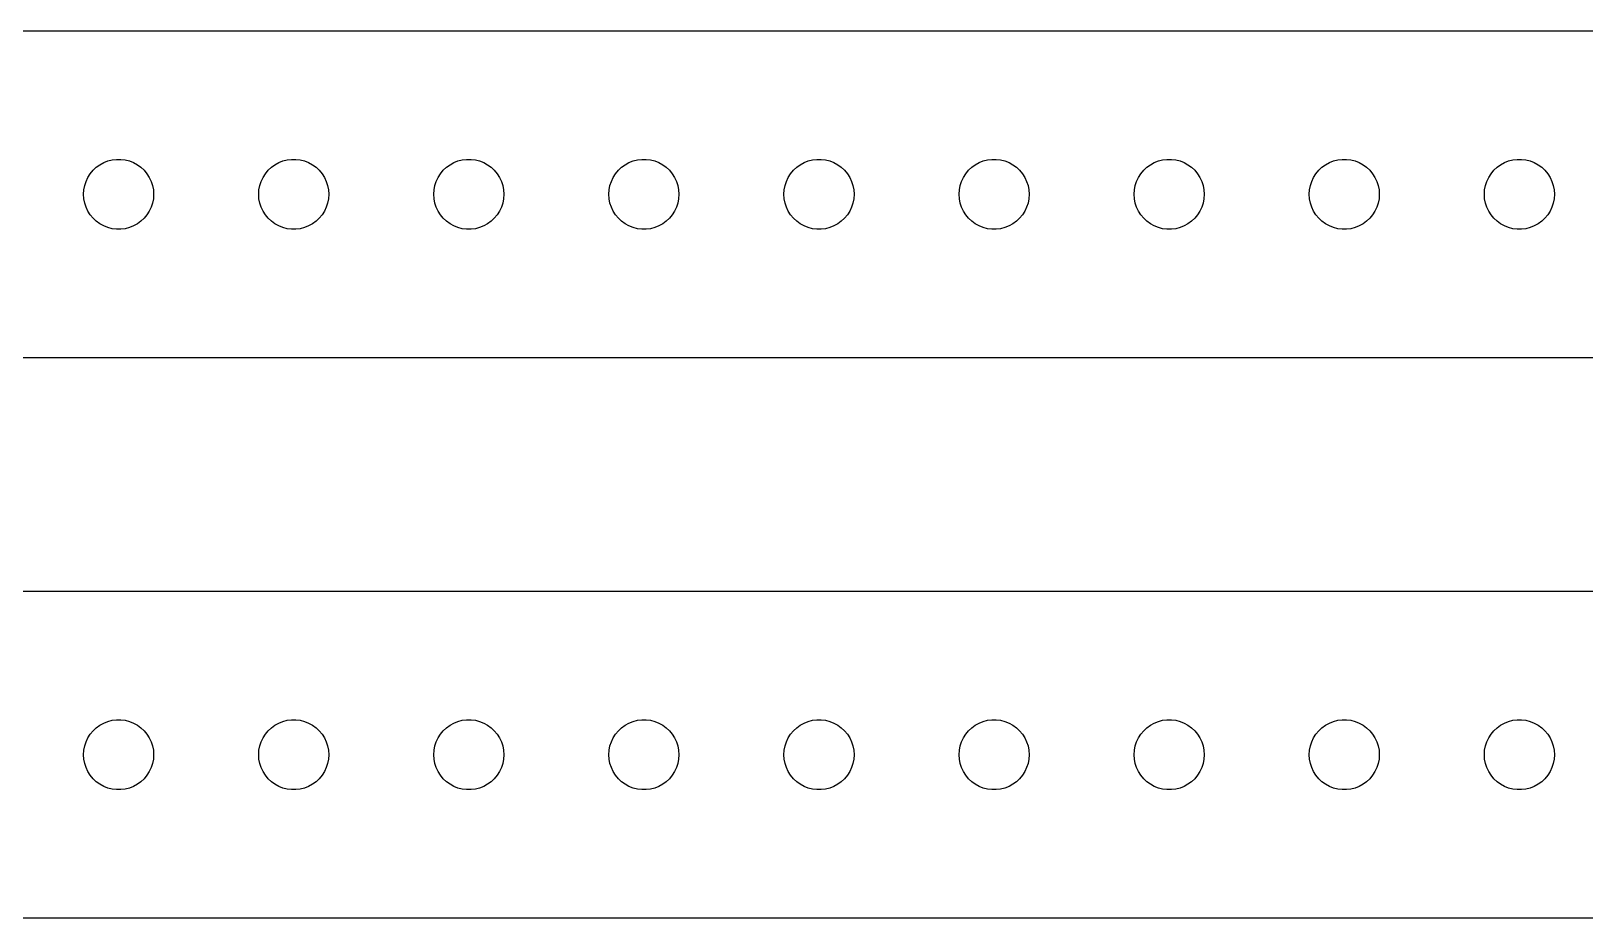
# Model space of a CAD drawing. Header units: metres. Extents: x -254 to 254, y 17 to 55.
# Drawn here: x 123.8 to 190.3, y 17 to 55 of the extents above; entities that cross this region are included whole.
import ezdxf

# ---------------------------------------------------------------- set-up
doc = ezdxf.new("R2010")
doc.units = ezdxf.units.M

msp = doc.modelspace()

# ---------------------------------------------------------------- linework, layer by layer
for p, q in [((249.814, 54.9901), (-249.814, 54.9901)), ((126.544, 49.1558), (126.696, 49.2665)), ((126.696, 49.2665), (126.861, 49.3572)), ((126.861, 49.3572), (127.036, 49.4266)), ((127.036, 49.4266), (127.219, 49.4734)), ((127.219, 49.4734), (127.406, 49.497)), ((127.406, 49.497), (127.594, 49.497)), ((127.594, 49.497), (127.781, 49.4734)), ((127.781, 49.4734), (127.964, 49.4266)), ((127.964, 49.4266), (128.139, 49.3572)), ((128.139, 49.3572), (128.304, 49.2665)), ((128.304, 49.2665), (128.456, 49.1558)), ((134.044, 49.1558), (134.196, 49.2665)), ((134.196, 49.2665), (134.361, 49.3572)), ((134.361, 49.3572), (134.536, 49.4266)), ((134.536, 49.4266), (134.719, 49.4734)), ((134.719, 49.4734), (134.906, 49.497)), ((134.906, 49.497), (135.094, 49.497)), ((135.094, 49.497), (135.281, 49.4734)), ((135.281, 49.4734), (135.464, 49.4266)), ((135.464, 49.4266), (135.639, 49.3572)), ((135.639, 49.3572), (135.804, 49.2665)), ((135.804, 49.2665), (135.956, 49.1558)), ((141.544, 49.1558), (141.696, 49.2665)), ((141.696, 49.2665), (141.861, 49.3572)), ((141.861, 49.3572), (142.036, 49.4266)), ((142.036, 49.4266), (142.219, 49.4734)), ((142.219, 49.4734), (142.406, 49.497)), ((142.406, 49.497), (142.594, 49.497)), ((142.594, 49.497), (142.781, 49.4734)), ((142.781, 49.4734), (142.964, 49.4266)), ((142.964, 49.4266), (143.139, 49.3572)), ((143.139, 49.3572), (143.304, 49.2665)), ((143.304, 49.2665), (143.456, 49.1558)), ((149.044, 49.1558), (149.196, 49.2665)), ((149.196, 49.2665), (149.361, 49.3572)), ((149.361, 49.3572), (149.536, 49.4266)), ((149.536, 49.4266), (149.719, 49.4734)), ((149.719, 49.4734), (149.906, 49.497)), ((149.906, 49.497), (150.094, 49.497)), ((150.094, 49.497), (150.281, 49.4734)), ((150.281, 49.4734), (150.464, 49.4266)), ((150.464, 49.4266), (150.639, 49.3572)), ((150.639, 49.3572), (150.804, 49.2665)), ((150.804, 49.2665), (150.956, 49.1558)), ((156.544, 49.1558), (156.696, 49.2665)), ((156.696, 49.2665), (156.861, 49.3572)), ((156.861, 49.3572), (157.036, 49.4266)), ((157.036, 49.4266), (157.219, 49.4734)), ((157.219, 49.4734), (157.406, 49.497)), ((157.406, 49.497), (157.594, 49.497)), ((157.594, 49.497), (157.781, 49.4734)), ((157.781, 49.4734), (157.964, 49.4266)), ((157.964, 49.4266), (158.139, 49.3572)), ((158.139, 49.3572), (158.304, 49.2665)), ((158.304, 49.2665), (158.456, 49.1558)), ((164.044, 49.1558), (164.196, 49.2665)), ((164.196, 49.2665), (164.361, 49.3572)), ((164.361, 49.3572), (164.536, 49.4266)), ((164.536, 49.4266), (164.719, 49.4734)), ((164.719, 49.4734), (164.906, 49.497)), ((164.906, 49.497), (165.094, 49.497)), ((165.094, 49.497), (165.281, 49.4734)), ((165.281, 49.4734), (165.464, 49.4266)), ((165.464, 49.4266), (165.639, 49.3572)), ((165.639, 49.3572), (165.804, 49.2665)), ((165.804, 49.2665), (165.956, 49.1558)), ((171.544, 49.1558), (171.696, 49.2665)), ((171.696, 49.2665), (171.861, 49.3572)), ((171.861, 49.3572), (172.036, 49.4266)), ((172.036, 49.4266), (172.219, 49.4734)), ((172.219, 49.4734), (172.406, 49.497)), ((172.406, 49.497), (172.594, 49.497)), ((172.594, 49.497), (172.781, 49.4734)), ((172.781, 49.4734), (172.964, 49.4266)), ((172.964, 49.4266), (173.139, 49.3572)), ((173.139, 49.3572), (173.304, 49.2665)), ((173.304, 49.2665), (173.456, 49.1558)), ((179.044, 49.1558), (179.196, 49.2665)), ((179.196, 49.2665), (179.361, 49.3572)), ((179.361, 49.3572), (179.536, 49.4266)), ((179.536, 49.4266), (179.719, 49.4734)), ((179.719, 49.4734), (179.906, 49.497)), ((179.906, 49.497), (180.094, 49.497)), ((180.094, 49.497), (180.281, 49.4734)), ((180.281, 49.4734), (180.464, 49.4266)), ((180.464, 49.4266), (180.639, 49.3572)), ((180.639, 49.3572), (180.804, 49.2665)), ((180.804, 49.2665), (180.956, 49.1558)), ((186.544, 49.1558), (186.696, 49.2665)), ((186.696, 49.2665), (186.861, 49.3572)), ((186.861, 49.3572), (187.036, 49.4266)), ((187.036, 49.4266), (187.219, 49.4734)), ((187.219, 49.4734), (187.406, 49.497)), ((187.406, 49.497), (187.594, 49.497)), ((187.594, 49.497), (187.781, 49.4734)), ((187.781, 49.4734), (187.964, 49.4266)), ((187.964, 49.4266), (188.139, 49.3572)), ((188.139, 49.3572), (188.304, 49.2665)), ((188.304, 49.2665), (188.456, 49.1558)), ((126.105, 48.5522), (126.186, 48.7226)), ((126.186, 48.7226), (126.286, 48.8817)), ((126.286, 48.8817), (126.407, 49.0268)), ((126.407, 49.0268), (126.544, 49.1558)), ((128.456, 49.1558), (128.593, 49.0268)), ((128.593, 49.0268), (128.714, 48.8817)), ((128.714, 48.8817), (128.814, 48.7226)), ((128.814, 48.7226), (128.895, 48.5522)), ((133.605, 48.5522), (133.686, 48.7226)), ((133.686, 48.7226), (133.786, 48.8817)), ((133.786, 48.8817), (133.907, 49.0268)), ((133.907, 49.0268), (134.044, 49.1558)), ((135.956, 49.1558), (136.093, 49.0268)), ((136.093, 49.0268), (136.214, 48.8817)), ((136.214, 48.8817), (136.314, 48.7226)), ((136.314, 48.7226), (136.395, 48.5522)), ((141.105, 48.5522), (141.186, 48.7226)), ((141.186, 48.7226), (141.286, 48.8817)), ((141.286, 48.8817), (141.407, 49.0268)), ((141.407, 49.0268), (141.544, 49.1558)), ((143.456, 49.1558), (143.593, 49.0268)), ((143.593, 49.0268), (143.714, 48.8817)), ((143.714, 48.8817), (143.814, 48.7226)), ((143.814, 48.7226), (143.895, 48.5522)), ((148.605, 48.5522), (148.686, 48.7226)), ((148.686, 48.7226), (148.786, 48.8817)), ((148.786, 48.8817), (148.907, 49.0268)), ((148.907, 49.0268), (149.044, 49.1558)), ((150.956, 49.1558), (151.093, 49.0268)), ((151.093, 49.0268), (151.214, 48.8817)), ((151.214, 48.8817), (151.314, 48.7226)), ((151.314, 48.7226), (151.395, 48.5522)), ((156.105, 48.5522), (156.186, 48.7226)), ((156.186, 48.7226), (156.286, 48.8817)), ((156.286, 48.8817), (156.407, 49.0268)), ((156.407, 49.0268), (156.544, 49.1558)), ((158.456, 49.1558), (158.593, 49.0268)), ((158.593, 49.0268), (158.714, 48.8817)), ((158.714, 48.8817), (158.814, 48.7226)), ((158.814, 48.7226), (158.895, 48.5522)), ((163.605, 48.5522), (163.686, 48.7226)), ((163.686, 48.7226), (163.786, 48.8817)), ((163.786, 48.8817), (163.907, 49.0268)), ((163.907, 49.0268), (164.044, 49.1558)), ((165.956, 49.1558), (166.093, 49.0268)), ((166.093, 49.0268), (166.214, 48.8817)), ((166.214, 48.8817), (166.314, 48.7226)), ((166.314, 48.7226), (166.395, 48.5522)), ((171.105, 48.5522), (171.186, 48.7226)), ((171.186, 48.7226), (171.286, 48.8817)), ((171.286, 48.8817), (171.407, 49.0268)), ((171.407, 49.0268), (171.544, 49.1558)), ((173.456, 49.1558), (173.593, 49.0268)), ((173.593, 49.0268), (173.714, 48.8817)), ((173.714, 48.8817), (173.814, 48.7226)), ((173.814, 48.7226), (173.895, 48.5522)), ((178.605, 48.5522), (178.686, 48.7226)), ((178.686, 48.7226), (178.786, 48.8817)), ((178.786, 48.8817), (178.907, 49.0268)), ((178.907, 49.0268), (179.044, 49.1558)), ((180.956, 49.1558), (181.093, 49.0268)), ((181.093, 49.0268), (181.214, 48.8817)), ((181.214, 48.8817), (181.314, 48.7226)), ((181.314, 48.7226), (181.395, 48.5522)), ((186.105, 48.5522), (186.186, 48.7226)), ((186.186, 48.7226), (186.286, 48.8817)), ((186.286, 48.8817), (186.407, 49.0268)), ((186.407, 49.0268), (186.544, 49.1558)), ((188.456, 49.1558), (188.593, 49.0268)), ((188.593, 49.0268), (188.714, 48.8817)), ((188.714, 48.8817), (188.814, 48.7226)), ((188.814, 48.7226), (188.895, 48.5522)), ((126, 48), (126.012, 48.188)), ((126.012, 47.812), (126, 48)), ((126.012, 48.188), (126.047, 48.373)), ((126.047, 48.373), (126.105, 48.5522)), ((128.895, 48.5522), (128.953, 48.373)), ((128.953, 48.373), (128.988, 48.188)), ((128.988, 48.188), (129, 48)), ((129, 48), (128.988, 47.812)), ((133.5, 48), (133.512, 48.188)), ((133.512, 47.812), (133.5, 48)), ((133.512, 48.188), (133.547, 48.373)), ((133.547, 48.373), (133.605, 48.5522)), ((136.395, 48.5522), (136.453, 48.373)), ((136.453, 48.373), (136.488, 48.188)), ((136.488, 48.188), (136.5, 48)), ((136.5, 48), (136.488, 47.812)), ((141, 48), (141.012, 48.188)), ((141.012, 47.812), (141, 48)), ((141.012, 48.188), (141.047, 48.373)), ((141.047, 48.373), (141.105, 48.5522)), ((143.895, 48.5522), (143.953, 48.373)), ((143.953, 48.373), (143.988, 48.188)), ((143.988, 48.188), (144, 48)), ((144, 48), (143.988, 47.812)), ((148.5, 48), (148.512, 48.188)), ((148.512, 47.812), (148.5, 48)), ((148.512, 48.188), (148.547, 48.373)), ((148.547, 48.373), (148.605, 48.5522)), ((151.395, 48.5522), (151.453, 48.373)), ((151.453, 48.373), (151.488, 48.188)), ((151.488, 48.188), (151.5, 48)), ((151.5, 48), (151.488, 47.812)), ((156, 48), (156.012, 48.188)), ((156.012, 47.812), (156, 48)), ((156.012, 48.188), (156.047, 48.373)), ((156.047, 48.373), (156.105, 48.5522)), ((158.895, 48.5522), (158.953, 48.373)), ((158.953, 48.373), (158.988, 48.188)), ((158.988, 48.188), (159, 48)), ((159, 48), (158.988, 47.812)), ((163.5, 48), (163.512, 48.188)), ((163.512, 47.812), (163.5, 48)), ((163.512, 48.188), (163.547, 48.373)), ((163.547, 48.373), (163.605, 48.5522)), ((166.395, 48.5522), (166.453, 48.373)), ((166.453, 48.373), (166.488, 48.188)), ((166.488, 48.188), (166.5, 48)), ((166.5, 48), (166.488, 47.812)), ((171, 48), (171.012, 48.188)), ((171.012, 47.812), (171, 48)), ((171.012, 48.188), (171.047, 48.373)), ((171.047, 48.373), (171.105, 48.5522)), ((173.895, 48.5522), (173.953, 48.373)), ((173.953, 48.373), (173.988, 48.188)), ((173.988, 48.188), (174, 48)), ((174, 48), (173.988, 47.812)), ((178.5, 48), (178.512, 48.188)), ((178.512, 47.812), (178.5, 48)), ((178.512, 48.188), (178.547, 48.373)), ((178.547, 48.373), (178.605, 48.5522)), ((181.395, 48.5522), (181.453, 48.373)), ((181.453, 48.373), (181.488, 48.188)), ((181.488, 48.188), (181.5, 48)), ((181.5, 48), (181.488, 47.812)), ((186, 48), (186.012, 48.188)), ((186.012, 47.812), (186, 48)), ((186.012, 48.188), (186.047, 48.373)), ((186.047, 48.373), (186.105, 48.5522)), ((188.895, 48.5522), (188.953, 48.373)), ((188.953, 48.373), (188.988, 48.188)), ((188.988, 48.188), (189, 48)), ((189, 48), (188.988, 47.812)), ((126.047, 47.627), (126.012, 47.812)), ((126.105, 47.4478), (126.047, 47.627)), ((126.186, 47.2774), (126.105, 47.4478)), ((126.286, 47.1183), (126.186, 47.2774)), ((128.814, 47.2774), (128.714, 47.1183)), ((128.895, 47.4478), (128.814, 47.2774)), ((128.953, 47.627), (128.895, 47.4478)), ((128.988, 47.812), (128.953, 47.627)), ((133.547, 47.627), (133.512, 47.812)), ((133.605, 47.4478), (133.547, 47.627)), ((133.686, 47.2774), (133.605, 47.4478)), ((133.786, 47.1183), (133.686, 47.2774)), ((136.314, 47.2774), (136.214, 47.1183)), ((136.395, 47.4478), (136.314, 47.2774)), ((136.453, 47.627), (136.395, 47.4478)), ((136.488, 47.812), (136.453, 47.627)), ((141.047, 47.627), (141.012, 47.812)), ((141.105, 47.4478), (141.047, 47.627)), ((141.186, 47.2774), (141.105, 47.4478)), ((141.286, 47.1183), (141.186, 47.2774)), ((143.814, 47.2774), (143.714, 47.1183)), ((143.895, 47.4478), (143.814, 47.2774)), ((143.953, 47.627), (143.895, 47.4478)), ((143.988, 47.812), (143.953, 47.627)), ((148.547, 47.627), (148.512, 47.812)), ((148.605, 47.4478), (148.547, 47.627)), ((148.686, 47.2774), (148.605, 47.4478)), ((148.786, 47.1183), (148.686, 47.2774)), ((151.314, 47.2774), (151.214, 47.1183)), ((151.395, 47.4478), (151.314, 47.2774)), ((151.453, 47.627), (151.395, 47.4478)), ((151.488, 47.812), (151.453, 47.627)), ((156.047, 47.627), (156.012, 47.812)), ((156.105, 47.4478), (156.047, 47.627)), ((156.186, 47.2774), (156.105, 47.4478)), ((156.286, 47.1183), (156.186, 47.2774)), ((158.814, 47.2774), (158.714, 47.1183)), ((158.895, 47.4478), (158.814, 47.2774)), ((158.953, 47.627), (158.895, 47.4478)), ((158.988, 47.812), (158.953, 47.627)), ((163.547, 47.627), (163.512, 47.812)), ((163.605, 47.4478), (163.547, 47.627)), ((163.686, 47.2774), (163.605, 47.4478)), ((163.786, 47.1183), (163.686, 47.2774)), ((166.314, 47.2774), (166.214, 47.1183)), ((166.395, 47.4478), (166.314, 47.2774)), ((166.453, 47.627), (166.395, 47.4478)), ((166.488, 47.812), (166.453, 47.627)), ((171.047, 47.627), (171.012, 47.812)), ((171.105, 47.4478), (171.047, 47.627)), ((171.186, 47.2774), (171.105, 47.4478)), ((171.286, 47.1183), (171.186, 47.2774)), ((173.814, 47.2774), (173.714, 47.1183)), ((173.895, 47.4478), (173.814, 47.2774)), ((173.953, 47.627), (173.895, 47.4478)), ((173.988, 47.812), (173.953, 47.627)), ((178.547, 47.627), (178.512, 47.812)), ((178.605, 47.4478), (178.547, 47.627)), ((178.686, 47.2774), (178.605, 47.4478)), ((178.786, 47.1183), (178.686, 47.2774)), ((181.314, 47.2774), (181.214, 47.1183)), ((181.395, 47.4478), (181.314, 47.2774)), ((181.453, 47.627), (181.395, 47.4478)), ((181.488, 47.812), (181.453, 47.627)), ((186.047, 47.627), (186.012, 47.812)), ((186.105, 47.4478), (186.047, 47.627)), ((186.186, 47.2774), (186.105, 47.4478)), ((186.286, 47.1183), (186.186, 47.2774)), ((188.814, 47.2774), (188.714, 47.1183)), ((188.895, 47.4478), (188.814, 47.2774)), ((188.953, 47.627), (188.895, 47.4478)), ((188.988, 47.812), (188.953, 47.627)), ((126.407, 46.9732), (126.286, 47.1183)), ((126.544, 46.8442), (126.407, 46.9732)), ((126.696, 46.7335), (126.544, 46.8442)), ((126.861, 46.6428), (126.696, 46.7335)), ((127.036, 46.5734), (126.861, 46.6428)), ((128.139, 46.6428), (127.964, 46.5734)), ((128.304, 46.7335), (128.139, 46.6428)), ((128.456, 46.8442), (128.304, 46.7335)), ((128.593, 46.9732), (128.456, 46.8442)), ((128.714, 47.1183), (128.593, 46.9732)), ((133.907, 46.9732), (133.786, 47.1183)), ((134.044, 46.8442), (133.907, 46.9732)), ((134.196, 46.7335), (134.044, 46.8442)), ((134.361, 46.6428), (134.196, 46.7335)), ((134.536, 46.5734), (134.361, 46.6428)), ((135.639, 46.6428), (135.464, 46.5734)), ((135.804, 46.7335), (135.639, 46.6428)), ((135.956, 46.8442), (135.804, 46.7335)), ((136.093, 46.9732), (135.956, 46.8442)), ((136.214, 47.1183), (136.093, 46.9732)), ((141.407, 46.9732), (141.286, 47.1183)), ((141.544, 46.8442), (141.407, 46.9732)), ((141.696, 46.7335), (141.544, 46.8442)), ((141.861, 46.6428), (141.696, 46.7335)), ((142.036, 46.5734), (141.861, 46.6428)), ((143.139, 46.6428), (142.964, 46.5734)), ((143.304, 46.7335), (143.139, 46.6428)), ((143.456, 46.8442), (143.304, 46.7335)), ((143.593, 46.9732), (143.456, 46.8442)), ((143.714, 47.1183), (143.593, 46.9732)), ((148.907, 46.9732), (148.786, 47.1183)), ((149.044, 46.8442), (148.907, 46.9732)), ((149.196, 46.7335), (149.044, 46.8442)), ((149.361, 46.6428), (149.196, 46.7335)), ((149.536, 46.5734), (149.361, 46.6428)), ((150.639, 46.6428), (150.464, 46.5734)), ((150.804, 46.7335), (150.639, 46.6428)), ((150.956, 46.8442), (150.804, 46.7335)), ((151.093, 46.9732), (150.956, 46.8442)), ((151.214, 47.1183), (151.093, 46.9732)), ((156.407, 46.9732), (156.286, 47.1183)), ((156.544, 46.8442), (156.407, 46.9732)), ((156.696, 46.7335), (156.544, 46.8442)), ((156.861, 46.6428), (156.696, 46.7335)), ((157.036, 46.5734), (156.861, 46.6428)), ((158.139, 46.6428), (157.964, 46.5734)), ((158.304, 46.7335), (158.139, 46.6428)), ((158.456, 46.8442), (158.304, 46.7335)), ((158.593, 46.9732), (158.456, 46.8442)), ((158.714, 47.1183), (158.593, 46.9732)), ((163.907, 46.9732), (163.786, 47.1183)), ((164.044, 46.8442), (163.907, 46.9732)), ((164.196, 46.7335), (164.044, 46.8442)), ((164.361, 46.6428), (164.196, 46.7335)), ((164.536, 46.5734), (164.361, 46.6428)), ((165.639, 46.6428), (165.464, 46.5734)), ((165.804, 46.7335), (165.639, 46.6428)), ((165.956, 46.8442), (165.804, 46.7335)), ((166.093, 46.9732), (165.956, 46.8442)), ((166.214, 47.1183), (166.093, 46.9732)), ((171.407, 46.9732), (171.286, 47.1183)), ((171.544, 46.8442), (171.407, 46.9732)), ((171.696, 46.7335), (171.544, 46.8442)), ((171.861, 46.6428), (171.696, 46.7335)), ((172.036, 46.5734), (171.861, 46.6428)), ((173.139, 46.6428), (172.964, 46.5734)), ((173.304, 46.7335), (173.139, 46.6428)), ((173.456, 46.8442), (173.304, 46.7335)), ((173.593, 46.9732), (173.456, 46.8442)), ((173.714, 47.1183), (173.593, 46.9732)), ((178.907, 46.9732), (178.786, 47.1183)), ((179.044, 46.8442), (178.907, 46.9732)), ((179.196, 46.7335), (179.044, 46.8442)), ((179.361, 46.6428), (179.196, 46.7335)), ((179.536, 46.5734), (179.361, 46.6428)), ((180.639, 46.6428), (180.464, 46.5734)), ((180.804, 46.7335), (180.639, 46.6428)), ((180.956, 46.8442), (180.804, 46.7335)), ((181.093, 46.9732), (180.956, 46.8442)), ((181.214, 47.1183), (181.093, 46.9732)), ((186.407, 46.9732), (186.286, 47.1183)), ((186.544, 46.8442), (186.407, 46.9732)), ((186.696, 46.7335), (186.544, 46.8442)), ((186.861, 46.6428), (186.696, 46.7335)), ((187.036, 46.5734), (186.861, 46.6428)), ((188.139, 46.6428), (187.964, 46.5734)), ((188.304, 46.7335), (188.139, 46.6428)), ((188.456, 46.8442), (188.304, 46.7335)), ((188.593, 46.9732), (188.456, 46.8442)), ((188.714, 47.1183), (188.593, 46.9732)), ((127.219, 46.5266), (127.036, 46.5734)), ((127.406, 46.503), (127.219, 46.5266)), ((127.594, 46.503), (127.406, 46.503)), ((127.781, 46.5266), (127.594, 46.503)), ((127.964, 46.5734), (127.781, 46.5266)), ((134.719, 46.5266), (134.536, 46.5734)), ((134.906, 46.503), (134.719, 46.5266)), ((135.094, 46.503), (134.906, 46.503)), ((135.281, 46.5266), (135.094, 46.503)), ((135.464, 46.5734), (135.281, 46.5266)), ((142.219, 46.5266), (142.036, 46.5734)), ((142.406, 46.503), (142.219, 46.5266)), ((142.594, 46.503), (142.406, 46.503)), ((142.781, 46.5266), (142.594, 46.503)), ((142.964, 46.5734), (142.781, 46.5266)), ((149.719, 46.5266), (149.536, 46.5734)), ((149.906, 46.503), (149.719, 46.5266)), ((150.094, 46.503), (149.906, 46.503)), ((150.281, 46.5266), (150.094, 46.503)), ((150.464, 46.5734), (150.281, 46.5266)), ((157.219, 46.5266), (157.036, 46.5734)), ((157.406, 46.503), (157.219, 46.5266)), ((157.594, 46.503), (157.406, 46.503)), ((157.781, 46.5266), (157.594, 46.503)), ((157.964, 46.5734), (157.781, 46.5266)), ((164.719, 46.5266), (164.536, 46.5734)), ((164.906, 46.503), (164.719, 46.5266)), ((165.094, 46.503), (164.906, 46.503)), ((165.281, 46.5266), (165.094, 46.503)), ((165.464, 46.5734), (165.281, 46.5266)), ((172.219, 46.5266), (172.036, 46.5734)), ((172.406, 46.503), (172.219, 46.5266)), ((172.594, 46.503), (172.406, 46.503)), ((172.781, 46.5266), (172.594, 46.503)), ((172.964, 46.5734), (172.781, 46.5266)), ((179.719, 46.5266), (179.536, 46.5734)), ((179.906, 46.503), (179.719, 46.5266)), ((180.094, 46.503), (179.906, 46.503)), ((180.281, 46.5266), (180.094, 46.503)), ((180.464, 46.5734), (180.281, 46.5266)), ((187.219, 46.5266), (187.036, 46.5734)), ((187.406, 46.503), (187.219, 46.5266)), ((187.594, 46.503), (187.406, 46.503)), ((187.781, 46.5266), (187.594, 46.503)), ((187.964, 46.5734), (187.781, 46.5266)), ((-249.814, 41.0099), (249.814, 41.0099)), ((249.814, 30.9901), (-249.814, 30.9901)), ((126.696, 25.2665), (126.861, 25.3572)), ((126.861, 25.3572), (127.036, 25.4266)), ((127.036, 25.4266), (127.219, 25.4734)), ((127.219, 25.4734), (127.406, 25.497)), ((127.406, 25.497), (127.594, 25.497)), ((127.594, 25.497), (127.781, 25.4734)), ((127.781, 25.4734), (127.964, 25.4266)), ((127.964, 25.4266), (128.139, 25.3572)), ((128.139, 25.3572), (128.304, 25.2665)), ((134.196, 25.2665), (134.361, 25.3572)), ((134.361, 25.3572), (134.536, 25.4266)), ((134.536, 25.4266), (134.719, 25.4734)), ((134.719, 25.4734), (134.906, 25.497)), ((134.906, 25.497), (135.094, 25.497)), ((135.094, 25.497), (135.281, 25.4734)), ((135.281, 25.4734), (135.464, 25.4266)), ((135.464, 25.4266), (135.639, 25.3572)), ((135.639, 25.3572), (135.804, 25.2665)), ((141.696, 25.2665), (141.861, 25.3572)), ((141.861, 25.3572), (142.036, 25.4266)), ((142.036, 25.4266), (142.219, 25.4734)), ((142.219, 25.4734), (142.406, 25.497)), ((142.406, 25.497), (142.594, 25.497)), ((142.594, 25.497), (142.781, 25.4734)), ((142.781, 25.4734), (142.964, 25.4266)), ((142.964, 25.4266), (143.139, 25.3572)), ((143.139, 25.3572), (143.304, 25.2665)), ((149.196, 25.2665), (149.361, 25.3572)), ((149.361, 25.3572), (149.536, 25.4266)), ((149.536, 25.4266), (149.719, 25.4734)), ((149.719, 25.4734), (149.906, 25.497)), ((149.906, 25.497), (150.094, 25.497)), ((150.094, 25.497), (150.281, 25.4734)), ((150.281, 25.4734), (150.464, 25.4266)), ((150.464, 25.4266), (150.639, 25.3572)), ((150.639, 25.3572), (150.804, 25.2665)), ((156.696, 25.2665), (156.861, 25.3572)), ((156.861, 25.3572), (157.036, 25.4266)), ((157.036, 25.4266), (157.219, 25.4734)), ((157.219, 25.4734), (157.406, 25.497)), ((157.406, 25.497), (157.594, 25.497)), ((157.594, 25.497), (157.781, 25.4734)), ((157.781, 25.4734), (157.964, 25.4266)), ((157.964, 25.4266), (158.139, 25.3572)), ((158.139, 25.3572), (158.304, 25.2665)), ((164.196, 25.2665), (164.361, 25.3572)), ((164.361, 25.3572), (164.536, 25.4266)), ((164.536, 25.4266), (164.719, 25.4734)), ((164.719, 25.4734), (164.906, 25.497)), ((164.906, 25.497), (165.094, 25.497)), ((165.094, 25.497), (165.281, 25.4734)), ((165.281, 25.4734), (165.464, 25.4266)), ((165.464, 25.4266), (165.639, 25.3572)), ((165.639, 25.3572), (165.804, 25.2665)), ((171.696, 25.2665), (171.861, 25.3572)), ((171.861, 25.3572), (172.036, 25.4266)), ((172.036, 25.4266), (172.219, 25.4734)), ((172.219, 25.4734), (172.406, 25.497)), ((172.406, 25.497), (172.594, 25.497)), ((172.594, 25.497), (172.781, 25.4734)), ((172.781, 25.4734), (172.964, 25.4266)), ((172.964, 25.4266), (173.139, 25.3572)), ((173.139, 25.3572), (173.304, 25.2665)), ((179.196, 25.2665), (179.361, 25.3572)), ((179.361, 25.3572), (179.536, 25.4266)), ((179.536, 25.4266), (179.719, 25.4734)), ((179.719, 25.4734), (179.906, 25.497)), ((179.906, 25.497), (180.094, 25.497)), ((180.094, 25.497), (180.281, 25.4734)), ((180.281, 25.4734), (180.464, 25.4266)), ((180.464, 25.4266), (180.639, 25.3572)), ((180.639, 25.3572), (180.804, 25.2665)), ((186.696, 25.2665), (186.861, 25.3572)), ((186.861, 25.3572), (187.036, 25.4266)), ((187.036, 25.4266), (187.219, 25.4734)), ((187.219, 25.4734), (187.406, 25.497)), ((187.406, 25.497), (187.594, 25.497)), ((187.594, 25.497), (187.781, 25.4734)), ((187.781, 25.4734), (187.964, 25.4266)), ((187.964, 25.4266), (188.139, 25.3572)), ((188.139, 25.3572), (188.304, 25.2665)), ((126.105, 24.5522), (126.186, 24.7226)), ((126.186, 24.7226), (126.286, 24.8817)), ((126.286, 24.8817), (126.407, 25.0268)), ((126.407, 25.0268), (126.544, 25.1558)), ((126.544, 25.1558), (126.696, 25.2665)), ((128.304, 25.2665), (128.456, 25.1558)), ((128.456, 25.1558), (128.593, 25.0268)), ((128.593, 25.0268), (128.714, 24.8817)), ((128.714, 24.8817), (128.814, 24.7226)), ((128.814, 24.7226), (128.895, 24.5522)), ((133.605, 24.5522), (133.686, 24.7226)), ((133.686, 24.7226), (133.786, 24.8817)), ((133.786, 24.8817), (133.907, 25.0268)), ((133.907, 25.0268), (134.044, 25.1558)), ((134.044, 25.1558), (134.196, 25.2665)), ((135.804, 25.2665), (135.956, 25.1558)), ((135.956, 25.1558), (136.093, 25.0268)), ((136.093, 25.0268), (136.214, 24.8817)), ((136.214, 24.8817), (136.314, 24.7226)), ((136.314, 24.7226), (136.395, 24.5522)), ((141.105, 24.5522), (141.186, 24.7226)), ((141.186, 24.7226), (141.286, 24.8817)), ((141.286, 24.8817), (141.407, 25.0268)), ((141.407, 25.0268), (141.544, 25.1558)), ((141.544, 25.1558), (141.696, 25.2665)), ((143.304, 25.2665), (143.456, 25.1558)), ((143.456, 25.1558), (143.593, 25.0268)), ((143.593, 25.0268), (143.714, 24.8817)), ((143.714, 24.8817), (143.814, 24.7226)), ((143.814, 24.7226), (143.895, 24.5522)), ((148.605, 24.5522), (148.686, 24.7226)), ((148.686, 24.7226), (148.786, 24.8817)), ((148.786, 24.8817), (148.907, 25.0268)), ((148.907, 25.0268), (149.044, 25.1558)), ((149.044, 25.1558), (149.196, 25.2665)), ((150.804, 25.2665), (150.956, 25.1558)), ((150.956, 25.1558), (151.093, 25.0268)), ((151.093, 25.0268), (151.214, 24.8817)), ((151.214, 24.8817), (151.314, 24.7226)), ((151.314, 24.7226), (151.395, 24.5522)), ((156.105, 24.5522), (156.186, 24.7226)), ((156.186, 24.7226), (156.286, 24.8817)), ((156.286, 24.8817), (156.407, 25.0268)), ((156.407, 25.0268), (156.544, 25.1558)), ((156.544, 25.1558), (156.696, 25.2665)), ((158.304, 25.2665), (158.456, 25.1558)), ((158.456, 25.1558), (158.593, 25.0268)), ((158.593, 25.0268), (158.714, 24.8817)), ((158.714, 24.8817), (158.814, 24.7226)), ((158.814, 24.7226), (158.895, 24.5522)), ((163.605, 24.5522), (163.686, 24.7226)), ((163.686, 24.7226), (163.786, 24.8817)), ((163.786, 24.8817), (163.907, 25.0268)), ((163.907, 25.0268), (164.044, 25.1558)), ((164.044, 25.1558), (164.196, 25.2665)), ((165.804, 25.2665), (165.956, 25.1558)), ((165.956, 25.1558), (166.093, 25.0268)), ((166.093, 25.0268), (166.214, 24.8817)), ((166.214, 24.8817), (166.314, 24.7226)), ((166.314, 24.7226), (166.395, 24.5522)), ((171.105, 24.5522), (171.186, 24.7226)), ((171.186, 24.7226), (171.286, 24.8817)), ((171.286, 24.8817), (171.407, 25.0268)), ((171.407, 25.0268), (171.544, 25.1558)), ((171.544, 25.1558), (171.696, 25.2665)), ((173.304, 25.2665), (173.456, 25.1558)), ((173.456, 25.1558), (173.593, 25.0268)), ((173.593, 25.0268), (173.714, 24.8817)), ((173.714, 24.8817), (173.814, 24.7226)), ((173.814, 24.7226), (173.895, 24.5522)), ((178.605, 24.5522), (178.686, 24.7226)), ((178.686, 24.7226), (178.786, 24.8817)), ((178.786, 24.8817), (178.907, 25.0268)), ((178.907, 25.0268), (179.044, 25.1558)), ((179.044, 25.1558), (179.196, 25.2665)), ((180.804, 25.2665), (180.956, 25.1558)), ((180.956, 25.1558), (181.093, 25.0268)), ((181.093, 25.0268), (181.214, 24.8817)), ((181.214, 24.8817), (181.314, 24.7226)), ((181.314, 24.7226), (181.395, 24.5522)), ((186.105, 24.5522), (186.186, 24.7226)), ((186.186, 24.7226), (186.286, 24.8817)), ((186.286, 24.8817), (186.407, 25.0268)), ((186.407, 25.0268), (186.544, 25.1558)), ((186.544, 25.1558), (186.696, 25.2665)), ((188.304, 25.2665), (188.456, 25.1558)), ((188.456, 25.1558), (188.593, 25.0268)), ((188.593, 25.0268), (188.714, 24.8817)), ((188.714, 24.8817), (188.814, 24.7226)), ((188.814, 24.7226), (188.895, 24.5522)), ((126, 24), (126.012, 24.188)), ((126.012, 23.812), (126, 24)), ((126.012, 24.188), (126.047, 24.373)), ((126.047, 24.373), (126.105, 24.5522)), ((128.895, 24.5522), (128.953, 24.373)), ((128.953, 24.373), (128.988, 24.188)), ((128.988, 24.188), (129, 24)), ((129, 24), (128.988, 23.812)), ((133.5, 24), (133.512, 24.188)), ((133.512, 23.812), (133.5, 24)), ((133.512, 24.188), (133.547, 24.373)), ((133.547, 24.373), (133.605, 24.5522)), ((136.395, 24.5522), (136.453, 24.373)), ((136.453, 24.373), (136.488, 24.188)), ((136.488, 24.188), (136.5, 24)), ((136.5, 24), (136.488, 23.812)), ((141, 24), (141.012, 24.188)), ((141.012, 23.812), (141, 24)), ((141.012, 24.188), (141.047, 24.373)), ((141.047, 24.373), (141.105, 24.5522)), ((143.895, 24.5522), (143.953, 24.373)), ((143.953, 24.373), (143.988, 24.188)), ((143.988, 24.188), (144, 24)), ((144, 24), (143.988, 23.812)), ((148.5, 24), (148.512, 24.188)), ((148.512, 23.812), (148.5, 24)), ((148.512, 24.188), (148.547, 24.373)), ((148.547, 24.373), (148.605, 24.5522)), ((151.395, 24.5522), (151.453, 24.373)), ((151.453, 24.373), (151.488, 24.188)), ((151.488, 24.188), (151.5, 24)), ((151.5, 24), (151.488, 23.812)), ((156, 24), (156.012, 24.188)), ((156.012, 23.812), (156, 24)), ((156.012, 24.188), (156.047, 24.373)), ((156.047, 24.373), (156.105, 24.5522)), ((158.895, 24.5522), (158.953, 24.373)), ((158.953, 24.373), (158.988, 24.188)), ((158.988, 24.188), (159, 24)), ((159, 24), (158.988, 23.812)), ((163.5, 24), (163.512, 24.188)), ((163.512, 23.812), (163.5, 24)), ((163.512, 24.188), (163.547, 24.373)), ((163.547, 24.373), (163.605, 24.5522)), ((166.395, 24.5522), (166.453, 24.373)), ((166.453, 24.373), (166.488, 24.188)), ((166.488, 24.188), (166.5, 24)), ((166.5, 24), (166.488, 23.812)), ((171, 24), (171.012, 24.188)), ((171.012, 23.812), (171, 24)), ((171.012, 24.188), (171.047, 24.373)), ((171.047, 24.373), (171.105, 24.5522)), ((173.895, 24.5522), (173.953, 24.373)), ((173.953, 24.373), (173.988, 24.188)), ((173.988, 24.188), (174, 24)), ((174, 24), (173.988, 23.812)), ((178.5, 24), (178.512, 24.188)), ((178.512, 23.812), (178.5, 24)), ((178.512, 24.188), (178.547, 24.373)), ((178.547, 24.373), (178.605, 24.5522)), ((181.395, 24.5522), (181.453, 24.373)), ((181.453, 24.373), (181.488, 24.188)), ((181.488, 24.188), (181.5, 24)), ((181.5, 24), (181.488, 23.812)), ((186, 24), (186.012, 24.188)), ((186.012, 23.812), (186, 24)), ((186.012, 24.188), (186.047, 24.373)), ((186.047, 24.373), (186.105, 24.5522)), ((188.895, 24.5522), (188.953, 24.373)), ((188.953, 24.373), (188.988, 24.188)), ((188.988, 24.188), (189, 24)), ((189, 24), (188.988, 23.812)), ((126.047, 23.627), (126.012, 23.812)), ((126.105, 23.4478), (126.047, 23.627)), ((126.186, 23.2774), (126.105, 23.4478)), ((128.895, 23.4478), (128.814, 23.2774)), ((128.953, 23.627), (128.895, 23.4478)), ((128.988, 23.812), (128.953, 23.627)), ((133.547, 23.627), (133.512, 23.812)), ((133.605, 23.4478), (133.547, 23.627)), ((133.686, 23.2774), (133.605, 23.4478)), ((136.395, 23.4478), (136.314, 23.2774)), ((136.453, 23.627), (136.395, 23.4478)), ((136.488, 23.812), (136.453, 23.627)), ((141.047, 23.627), (141.012, 23.812)), ((141.105, 23.4478), (141.047, 23.627)), ((141.186, 23.2774), (141.105, 23.4478)), ((143.895, 23.4478), (143.814, 23.2774)), ((143.953, 23.627), (143.895, 23.4478)), ((143.988, 23.812), (143.953, 23.627)), ((148.547, 23.627), (148.512, 23.812)), ((148.605, 23.4478), (148.547, 23.627)), ((148.686, 23.2774), (148.605, 23.4478)), ((151.395, 23.4478), (151.314, 23.2774)), ((151.453, 23.627), (151.395, 23.4478)), ((151.488, 23.812), (151.453, 23.627)), ((156.047, 23.627), (156.012, 23.812)), ((156.105, 23.4478), (156.047, 23.627)), ((156.186, 23.2774), (156.105, 23.4478)), ((158.895, 23.4478), (158.814, 23.2774)), ((158.953, 23.627), (158.895, 23.4478)), ((158.988, 23.812), (158.953, 23.627)), ((163.547, 23.627), (163.512, 23.812)), ((163.605, 23.4478), (163.547, 23.627)), ((163.686, 23.2774), (163.605, 23.4478)), ((166.395, 23.4478), (166.314, 23.2774)), ((166.453, 23.627), (166.395, 23.4478)), ((166.488, 23.812), (166.453, 23.627)), ((171.047, 23.627), (171.012, 23.812)), ((171.105, 23.4478), (171.047, 23.627)), ((171.186, 23.2774), (171.105, 23.4478)), ((173.895, 23.4478), (173.814, 23.2774)), ((173.953, 23.627), (173.895, 23.4478)), ((173.988, 23.812), (173.953, 23.627)), ((178.547, 23.627), (178.512, 23.812)), ((178.605, 23.4478), (178.547, 23.627)), ((178.686, 23.2774), (178.605, 23.4478)), ((181.395, 23.4478), (181.314, 23.2774)), ((181.453, 23.627), (181.395, 23.4478)), ((181.488, 23.812), (181.453, 23.627)), ((186.047, 23.627), (186.012, 23.812)), ((186.105, 23.4478), (186.047, 23.627)), ((186.186, 23.2774), (186.105, 23.4478)), ((188.895, 23.4478), (188.814, 23.2774)), ((188.953, 23.627), (188.895, 23.4478)), ((188.988, 23.812), (188.953, 23.627)), ((126.286, 23.1183), (126.186, 23.2774)), ((126.407, 22.9732), (126.286, 23.1183)), ((126.544, 22.8442), (126.407, 22.9732)), ((126.696, 22.7335), (126.544, 22.8442)), ((126.861, 22.6428), (126.696, 22.7335)), ((127.036, 22.5734), (126.861, 22.6428)), ((128.139, 22.6428), (127.964, 22.5734)), ((128.304, 22.7335), (128.139, 22.6428)), ((128.456, 22.8442), (128.304, 22.7335)), ((128.593, 22.9732), (128.456, 22.8442)), ((128.714, 23.1183), (128.593, 22.9732)), ((128.814, 23.2774), (128.714, 23.1183)), ((133.786, 23.1183), (133.686, 23.2774)), ((133.907, 22.9732), (133.786, 23.1183)), ((134.044, 22.8442), (133.907, 22.9732)), ((134.196, 22.7335), (134.044, 22.8442)), ((134.361, 22.6428), (134.196, 22.7335)), ((134.536, 22.5734), (134.361, 22.6428)), ((135.639, 22.6428), (135.464, 22.5734)), ((135.804, 22.7335), (135.639, 22.6428)), ((135.956, 22.8442), (135.804, 22.7335)), ((136.093, 22.9732), (135.956, 22.8442)), ((136.214, 23.1183), (136.093, 22.9732)), ((136.314, 23.2774), (136.214, 23.1183)), ((141.286, 23.1183), (141.186, 23.2774)), ((141.407, 22.9732), (141.286, 23.1183)), ((141.544, 22.8442), (141.407, 22.9732)), ((141.696, 22.7335), (141.544, 22.8442)), ((141.861, 22.6428), (141.696, 22.7335)), ((142.036, 22.5734), (141.861, 22.6428)), ((143.139, 22.6428), (142.964, 22.5734)), ((143.304, 22.7335), (143.139, 22.6428)), ((143.456, 22.8442), (143.304, 22.7335)), ((143.593, 22.9732), (143.456, 22.8442)), ((143.714, 23.1183), (143.593, 22.9732)), ((143.814, 23.2774), (143.714, 23.1183)), ((148.786, 23.1183), (148.686, 23.2774)), ((148.907, 22.9732), (148.786, 23.1183)), ((149.044, 22.8442), (148.907, 22.9732)), ((149.196, 22.7335), (149.044, 22.8442)), ((149.361, 22.6428), (149.196, 22.7335)), ((149.536, 22.5734), (149.361, 22.6428)), ((150.639, 22.6428), (150.464, 22.5734)), ((150.804, 22.7335), (150.639, 22.6428)), ((150.956, 22.8442), (150.804, 22.7335)), ((151.093, 22.9732), (150.956, 22.8442)), ((151.214, 23.1183), (151.093, 22.9732)), ((151.314, 23.2774), (151.214, 23.1183)), ((156.286, 23.1183), (156.186, 23.2774)), ((156.407, 22.9732), (156.286, 23.1183)), ((156.544, 22.8442), (156.407, 22.9732)), ((156.696, 22.7335), (156.544, 22.8442)), ((156.861, 22.6428), (156.696, 22.7335)), ((157.036, 22.5734), (156.861, 22.6428)), ((158.139, 22.6428), (157.964, 22.5734)), ((158.304, 22.7335), (158.139, 22.6428)), ((158.456, 22.8442), (158.304, 22.7335)), ((158.593, 22.9732), (158.456, 22.8442)), ((158.714, 23.1183), (158.593, 22.9732)), ((158.814, 23.2774), (158.714, 23.1183)), ((163.786, 23.1183), (163.686, 23.2774)), ((163.907, 22.9732), (163.786, 23.1183)), ((164.044, 22.8442), (163.907, 22.9732)), ((164.196, 22.7335), (164.044, 22.8442)), ((164.361, 22.6428), (164.196, 22.7335)), ((164.536, 22.5734), (164.361, 22.6428)), ((165.639, 22.6428), (165.464, 22.5734)), ((165.804, 22.7335), (165.639, 22.6428)), ((165.956, 22.8442), (165.804, 22.7335)), ((166.093, 22.9732), (165.956, 22.8442)), ((166.214, 23.1183), (166.093, 22.9732)), ((166.314, 23.2774), (166.214, 23.1183)), ((171.286, 23.1183), (171.186, 23.2774)), ((171.407, 22.9732), (171.286, 23.1183)), ((171.544, 22.8442), (171.407, 22.9732)), ((171.696, 22.7335), (171.544, 22.8442)), ((171.861, 22.6428), (171.696, 22.7335)), ((172.036, 22.5734), (171.861, 22.6428)), ((173.139, 22.6428), (172.964, 22.5734)), ((173.304, 22.7335), (173.139, 22.6428)), ((173.456, 22.8442), (173.304, 22.7335)), ((173.593, 22.9732), (173.456, 22.8442)), ((173.714, 23.1183), (173.593, 22.9732)), ((173.814, 23.2774), (173.714, 23.1183)), ((178.786, 23.1183), (178.686, 23.2774)), ((178.907, 22.9732), (178.786, 23.1183)), ((179.044, 22.8442), (178.907, 22.9732)), ((179.196, 22.7335), (179.044, 22.8442)), ((179.361, 22.6428), (179.196, 22.7335)), ((179.536, 22.5734), (179.361, 22.6428)), ((180.639, 22.6428), (180.464, 22.5734)), ((180.804, 22.7335), (180.639, 22.6428)), ((180.956, 22.8442), (180.804, 22.7335)), ((181.093, 22.9732), (180.956, 22.8442)), ((181.214, 23.1183), (181.093, 22.9732)), ((181.314, 23.2774), (181.214, 23.1183)), ((186.286, 23.1183), (186.186, 23.2774)), ((186.407, 22.9732), (186.286, 23.1183)), ((186.544, 22.8442), (186.407, 22.9732)), ((186.696, 22.7335), (186.544, 22.8442)), ((186.861, 22.6428), (186.696, 22.7335)), ((187.036, 22.5734), (186.861, 22.6428)), ((188.139, 22.6428), (187.964, 22.5734)), ((188.304, 22.7335), (188.139, 22.6428)), ((188.456, 22.8442), (188.304, 22.7335)), ((188.593, 22.9732), (188.456, 22.8442)), ((188.714, 23.1183), (188.593, 22.9732)), ((188.814, 23.2774), (188.714, 23.1183)), ((127.219, 22.5266), (127.036, 22.5734)), ((127.406, 22.503), (127.219, 22.5266)), ((127.594, 22.503), (127.406, 22.503)), ((127.781, 22.5266), (127.594, 22.503)), ((127.964, 22.5734), (127.781, 22.5266)), ((134.719, 22.5266), (134.536, 22.5734)), ((134.906, 22.503), (134.719, 22.5266)), ((135.094, 22.503), (134.906, 22.503)), ((135.281, 22.5266), (135.094, 22.503)), ((135.464, 22.5734), (135.281, 22.5266)), ((142.219, 22.5266), (142.036, 22.5734)), ((142.406, 22.503), (142.219, 22.5266)), ((142.594, 22.503), (142.406, 22.503)), ((142.781, 22.5266), (142.594, 22.503)), ((142.964, 22.5734), (142.781, 22.5266)), ((149.719, 22.5266), (149.536, 22.5734)), ((149.906, 22.503), (149.719, 22.5266)), ((150.094, 22.503), (149.906, 22.503)), ((150.281, 22.5266), (150.094, 22.503)), ((150.464, 22.5734), (150.281, 22.5266)), ((157.219, 22.5266), (157.036, 22.5734)), ((157.406, 22.503), (157.219, 22.5266)), ((157.594, 22.503), (157.406, 22.503)), ((157.781, 22.5266), (157.594, 22.503)), ((157.964, 22.5734), (157.781, 22.5266)), ((164.719, 22.5266), (164.536, 22.5734)), ((164.906, 22.503), (164.719, 22.5266)), ((165.094, 22.503), (164.906, 22.503)), ((165.281, 22.5266), (165.094, 22.503)), ((165.464, 22.5734), (165.281, 22.5266)), ((172.219, 22.5266), (172.036, 22.5734)), ((172.406, 22.503), (172.219, 22.5266)), ((172.594, 22.503), (172.406, 22.503)), ((172.781, 22.5266), (172.594, 22.503)), ((172.964, 22.5734), (172.781, 22.5266)), ((179.719, 22.5266), (179.536, 22.5734)), ((179.906, 22.503), (179.719, 22.5266)), ((180.094, 22.503), (179.906, 22.503)), ((180.281, 22.5266), (180.094, 22.503)), ((180.464, 22.5734), (180.281, 22.5266)), ((187.219, 22.5266), (187.036, 22.5734)), ((187.406, 22.503), (187.219, 22.5266)), ((187.594, 22.503), (187.406, 22.503)), ((187.781, 22.5266), (187.594, 22.503)), ((187.964, 22.5734), (187.781, 22.5266)), ((-249.814, 17.0099), (249.814, 17.0099))]:
    msp.add_line(p, q)

doc.saveas('drawing.dxf')
